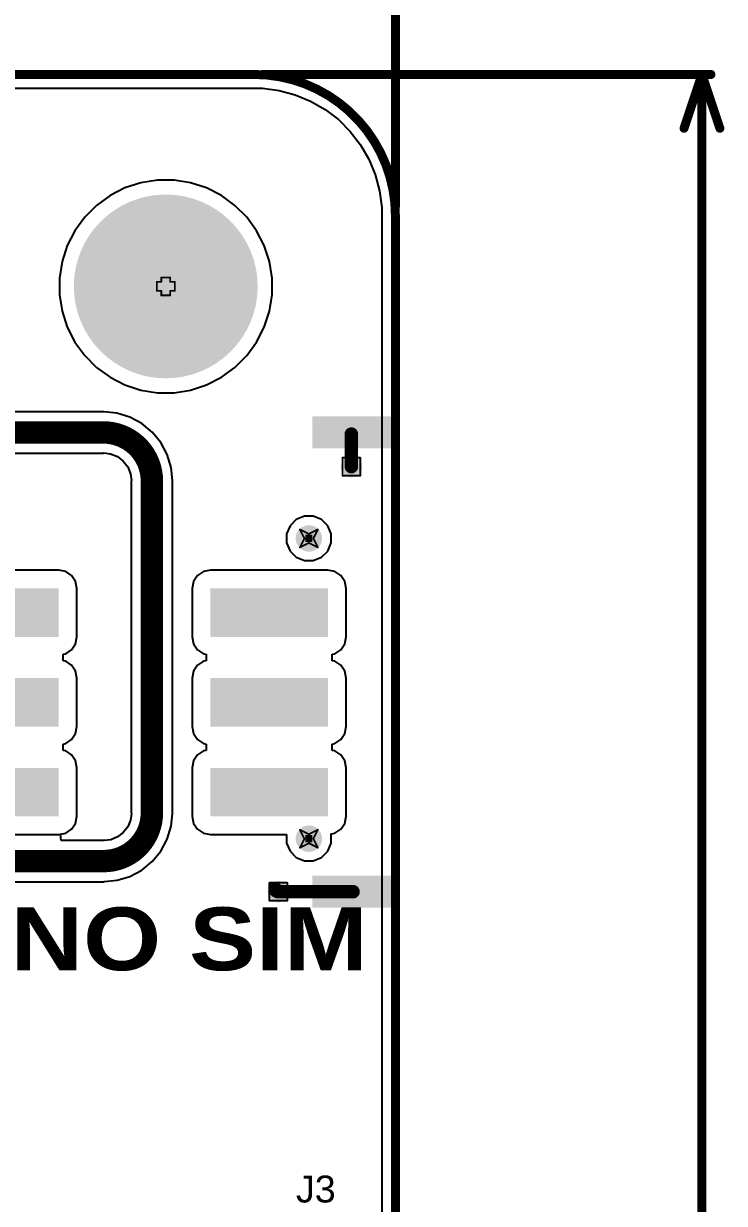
# Model space of a CAD drawing. Header units: inches. Extents: x -40 to 219, y 2 to 133.
# Drawn here: x 78.87 to 98.7, y 50.43 to 83.82 of the extents above; entities that cross this region are included whole.
import ezdxf

# ---------------------------------------------------------------- set-up
doc = ezdxf.new("R2010")
doc.units = ezdxf.units.IN
for name, color, linetype in [('Board Outline', 216, 'Continuous'), ('Bottom Layer', 5, 'Continuous'), ('Bottom Solder', 6, 'Continuous'), ('Dimensions', 6, 'Continuous'), ('Drill Drawing', 1, 'Continuous'), ('Keep-Out Layer', 6, 'Continuous'), ('Multi-Layer', 9, 'Continuous'), ('Pad Holes', 156, 'Continuous'), ('Top Layer', 1, 'Continuous'), ('Top Overlay', 2, 'Continuous'), ('Top Paste', 8, 'Continuous'), ('Top Solder', 216, 'Continuous'), ('Via Holes', 16, 'Continuous')]:
    doc.layers.add(name, color=color, linetype=linetype)
doc.styles.add('Arial', font='', dxfattribs={"height": 0.2})
doc.styles.add('Arial Black_Bold', font='', dxfattribs={"height": 0.2})
doc.styles.get('Arial').set_extended_font_data('Arial')
doc.styles.get('Arial Black_Bold').set_extended_font_data('Arial Black', bold=True)

# ---------------------------------------------------------------- blocks, each defined once
blk = doc.blocks.new('XKNANO_113_153')
at = {"layer": 'Bottom Solder'}
for points in [[(-5.102, -5.388), (-4.898, -5.388), (-4.898, -5.592), (-5.102, -5.592)], [(3.398, -5.388), (3.602, -5.388), (3.602, -5.592), (3.398, -5.592)]]:
    blk.add_hatch(color=6, dxfattribs=at).paths.add_polyline_path(points)
at = {"layer": 'Keep-Out Layer'}
for points in [[(-4.366, 1.591), (-2.995, 1.591), (-2.995, 4.919), (-4.366, 4.919)], [(-1.826, 1.591), (-0.455, 1.591), (-0.455, 4.919), (-1.826, 4.919)], [(0.714, 1.591), (2.085, 1.591), (2.085, 4.919), (0.714, 4.919)], [(-4.366, -6.029), (-2.995, -6.029), (-2.995, -2.701), (-4.366, -2.701)], [(-1.826, -6.029), (-0.455, -6.029), (-0.455, -2.701), (-1.826, -2.701)], [(0.714, -6.029), (2.085, -6.029), (2.085, -2.701), (0.714, -2.701)]]:
    blk.add_hatch(color=6, dxfattribs=at).paths.add_polyline_path(points)
at = {"layer": 'Pad Holes'}
h = blk.add_hatch(color=7, dxfattribs=at)
edge = h.paths.add_edge_path()
edge.add_arc((-5, -5.49), 0.375, 0, 360)
h = blk.add_hatch(color=7, dxfattribs=at)
edge = h.paths.add_edge_path()
edge.add_arc((3.5, -5.49), 0.375, 0, 360)
at = {"layer": 'Top Layer'}
for points in [[(-5.23, 7.31), (-4.43, 7.31), (-4.43, 6.17), (-5.23, 6.17)], [(-3.96, 7.31), (-3.16, 7.31), (-3.16, 6.17), (-3.96, 6.17)], [(-2.69, 7.31), (-1.89, 7.31), (-1.89, 6.17), (-2.69, 6.17)], [(-1.42, 7.31), (-0.62, 7.31), (-0.62, 6.17), (-1.42, 6.17)], [(-0.15, 7.31), (0.65, 7.31), (0.65, 6.17), (-0.15, 6.17)], [(1.12, 7.31), (1.92, 7.31), (1.92, 6.17), (1.12, 6.17)], [(2.07, 7.31), (2.87, 7.31), (2.87, 6.17), (2.07, 6.17)], [(-6.85, 6.31), (-6.15, 6.31), (-6.15, 4.21), (-6.85, 4.21)], [(6.15, 6.31), (6.85, 6.31), (6.85, 4.21), (6.15, 4.21)], [(-6.85, -5.69), (-6.15, -5.69), (-6.15, -7.79), (-6.85, -7.79)], [(6.15, -5.69), (6.85, -5.69), (6.85, -7.79), (6.15, -7.79)]]:
    blk.add_hatch(color=1, dxfattribs=at).paths.add_polyline_path(points)
at = {"layer": 'Top Paste'}
for points in [[(-5.23, 7.31), (-4.43, 7.31), (-4.43, 6.17), (-5.23, 6.17)], [(-3.96, 7.31), (-3.16, 7.31), (-3.16, 6.17), (-3.96, 6.17)], [(-2.69, 7.31), (-1.89, 7.31), (-1.89, 6.17), (-2.69, 6.17)], [(-1.42, 7.31), (-0.62, 7.31), (-0.62, 6.17), (-1.42, 6.17)], [(-0.15, 7.31), (0.65, 7.31), (0.65, 6.17), (-0.15, 6.17)], [(1.12, 7.31), (1.92, 7.31), (1.92, 6.17), (1.12, 6.17)], [(2.07, 7.31), (2.87, 7.31), (2.87, 6.17), (2.07, 6.17)], [(-6.85, 6.31), (-6.15, 6.31), (-6.15, 4.21), (-6.85, 4.21)], [(6.15, 6.31), (6.85, 6.31), (6.85, 4.21), (6.15, 4.21)], [(-6.85, -5.69), (-6.15, -5.69), (-6.15, -7.79), (-6.85, -7.79)], [(6.15, -5.69), (6.85, -5.69), (6.85, -7.79), (6.15, -7.79)]]:
    blk.add_hatch(color=8, dxfattribs=at).paths.add_polyline_path(points)
at = {"layer": 'Top Solder'}
for points in [[(-5.332, 7.412), (-4.328, 7.412), (-4.328, 6.068), (-5.332, 6.068)], [(-4.062, 7.412), (-3.058, 7.412), (-3.058, 6.068), (-4.062, 6.068)], [(-2.792, 7.412), (-1.788, 7.412), (-1.788, 6.068), (-2.792, 6.068)], [(-1.522, 7.412), (-0.518, 7.412), (-0.518, 6.068), (-1.522, 6.068)], [(-0.252, 7.412), (0.752, 7.412), (0.752, 6.068), (-0.252, 6.068)], [(1.018, 7.412), (2.022, 7.412), (2.022, 6.068), (1.018, 6.068)], [(1.968, 7.412), (2.972, 7.412), (2.972, 6.068), (1.968, 6.068)], [(-6.952, 6.412), (-6.048, 6.412), (-6.048, 4.108), (-6.952, 4.108)], [(6.048, 6.412), (6.952, 6.412), (6.952, 4.108), (6.048, 4.108)], [(-6.952, -5.588), (-6.048, -5.588), (-6.048, -7.892), (-6.952, -7.892)], [(-5.102, -5.388), (-4.898, -5.388), (-4.898, -5.592), (-5.102, -5.592)], [(3.398, -5.388), (3.602, -5.388), (3.602, -5.592), (3.398, -5.592)], [(6.048, -5.588), (6.952, -5.588), (6.952, -7.892), (6.048, -7.892)]]:
    blk.add_hatch(color=216, dxfattribs=at).paths.add_polyline_path(points)
at = {"layer": 'Top Overlay'}
for points in [[(-6.604, 7.061, 0.127, 0.127, 0), (-6.604, 6.553, 0.127, 0.127, 0)], [(-6.604, 7.061, 0.127, 0.127, 0), (-5.461, 7.061, 0.127, 0.127, 0)], [(5.436, 7.061, 0.127, 0.127, 0), (6.579, 7.061, 0.127, 0.127, 0)], [(6.579, 7.061, 0.127, 0.127, 0), (6.579, 6.553, 0.127, 0.127, 0)], [(-6.528, -7.95, 0.127, 0.127, 0), (6.502, -7.95, 0.127, 0.127, 0)]]:
    blk.add_lwpolyline(points, format="xyseb", dxfattribs=at)
for points in [[(-6.636, 7.061, 0.0635, 0.0635, 1), (-6.572, 7.061, 0.0635, 0.0635, 1)], [(-6.636, 7.061, 0.0635, 0.0635, 1), (-6.572, 7.061, 0.0635, 0.0635, 1)], [(-5.493, 7.061, 0.0635, 0.0635, 1), (-5.429, 7.061, 0.0635, 0.0635, 1)], [(5.404, 7.061, 0.0635, 0.0635, 1), (5.467, 7.061, 0.0635, 0.0635, 1)], [(6.547, 7.061, 0.0635, 0.0635, 1), (6.61, 7.061, 0.0635, 0.0635, 1)], [(6.547, 7.061, 0.0635, 0.0635, 1), (6.61, 7.061, 0.0635, 0.0635, 1)], [(-6.636, 6.553, 0.0635, 0.0635, 1), (-6.572, 6.553, 0.0635, 0.0635, 1)], [(6.547, 6.553, 0.0635, 0.0635, 1), (6.61, 6.553, 0.0635, 0.0635, 1)], [(-6.56, -7.95, 0.0635, 0.0635, 1), (-6.496, -7.95, 0.0635, 0.0635, 1)], [(6.471, -7.95, 0.0635, 0.0635, 1), (6.534, -7.95, 0.0635, 0.0635, 1)]]:
    blk.add_lwpolyline(points, format="xyseb", close=True, dxfattribs=at)

msp = doc.modelspace()

# ---------------------------------------------------------------- hatches: boundary and pattern name
at = {"layer": 'Bottom Layer'}
h = msp.add_hatch(color=5, dxfattribs=at)
edge = h.paths.add_edge_path()
edge.add_arc((82.893, 76.382), 2.5, 0, 360)
h = msp.add_hatch(color=5, dxfattribs=at)
edge = h.paths.add_edge_path()
edge.add_arc((88.147, 71.279), 0.3, 0, 360)
h = msp.add_hatch(color=5, dxfattribs=at)
edge = h.paths.add_edge_path()
edge.add_arc((86.08, 59.249), 0.3, 0, 360)
at = {"layer": 'Bottom Solder'}
h = msp.add_hatch(color=6, dxfattribs=at)
edge = h.paths.add_edge_path()
edge.add_arc((82.893, 76.382), 2.602, 0, 360)
at = {"layer": 'Multi-Layer'}
h = msp.add_hatch(color=9, dxfattribs=at)
edge = h.paths.add_edge_path()
edge.add_arc((82.893, 76.382), 2.5, 0, 360)
at = {"layer": 'Pad Holes'}
h = msp.add_hatch(color=7, dxfattribs=at)
edge = h.paths.add_edge_path()
edge.add_arc((82.893, 76.382), 1.5, 0, 360)
at = {"layer": 'Top Layer'}
h = msp.add_hatch(color=1, dxfattribs=at)
edge = h.paths.add_edge_path()
edge.add_arc((82.893, 76.382), 2.5, 0, 360)
h = msp.add_hatch(color=1, dxfattribs=at)
edge = h.paths.add_edge_path()
edge.add_arc((88.147, 71.279), 0.3, 0, 360)
h = msp.add_hatch(color=1, dxfattribs=at)
edge = h.paths.add_edge_path()
edge.add_arc((86.08, 59.249), 0.3, 0, 360)
at = {"layer": 'Top Solder'}
h = msp.add_hatch(color=216, dxfattribs=at)
edge = h.paths.add_edge_path()
edge.add_arc((82.893, 76.382), 2.602, 0, 360)
at = {"layer": 'Via Holes'}
h = msp.add_hatch(color=7, dxfattribs=at)
edge = h.paths.add_edge_path()
edge.add_arc((88.147, 71.279), 0.15, 0, 360)
h = msp.add_hatch(color=7, dxfattribs=at)
edge = h.paths.add_edge_path()
edge.add_arc((86.08, 59.249), 0.15, 0, 360)

# ---------------------------------------------------------------- linework, layer by layer
at = {"layer": 'Board Outline'}
for points in [[(3.393, 82.382, 0.254, 0.254, 0), (85.393, 82.382, 0.254, 0.254, 0)], [(85.393, 82.382, 0.254, 0.254, -0.414214), (89.393, 78.382, 0.254, 0.254, 0)], [(89.393, 6.382, 0.254, 0.254, 0), (89.393, 78.382, 0.254, 0.254, 0)]]:
    msp.add_lwpolyline(points, format="xyseb", dxfattribs=at)
for points in [[(85.329, 82.382, 0.127, 0.127, 1), (85.456, 82.382, 0.127, 0.127, 1)], [(85.329, 82.382, 0.127, 0.127, 1), (85.456, 82.382, 0.127, 0.127, 1)], [(89.329, 78.382, 0.127, 0.127, 1), (89.456, 78.382, 0.127, 0.127, 1)], [(89.329, 78.382, 0.127, 0.127, 1), (89.456, 78.382, 0.127, 0.127, 1)]]:
    msp.add_lwpolyline(points, format="xyseb", close=True, dxfattribs=at)
at = {"layer": 'Bottom Layer'}
for p, q in [((42.781, 81.994), (85.63, 81.994)), ((85.63, 81.994), (86.099, 81.932)), ((86.099, 81.932), (86.556, 81.809)), ((86.556, 81.809), (86.994, 81.628)), ((86.994, 81.628), (87.404, 81.391)), ((87.404, 81.391), (87.779, 81.103)), ((87.779, 81.103), (88.114, 80.768)), ((88.114, 80.768), (88.402, 80.393)), ((88.402, 80.393), (88.639, 79.983)), ((88.639, 79.983), (88.82, 79.545)), ((88.82, 79.545), (88.943, 79.088)), ((81.738, 79.17), (81.316, 78.955)), ((82.188, 79.316), (81.738, 79.17)), ((82.656, 79.39), (82.188, 79.316)), ((83.13, 79.39), (82.656, 79.39)), ((83.597, 79.316), (83.13, 79.39)), ((84.047, 79.17), (83.597, 79.316)), ((84.469, 78.955), (84.047, 79.17)), ((81.316, 78.955), (80.933, 78.676)), ((84.852, 78.676), (84.469, 78.955)), ((88.943, 79.088), (89.004, 78.619)), ((80.933, 78.676), (80.598, 78.342)), ((85.187, 78.342), (84.852, 78.676)), ((89.004, 78.619), (89.004, 78.382)), ((80.598, 78.342), (80.32, 77.959)), ((85.465, 77.959), (85.187, 78.342)), ((89.004, 78.382), (89.004, 6.382)), ((80.32, 77.959), (80.105, 77.537)), ((85.68, 77.537), (85.465, 77.959)), ((80.105, 77.537), (79.959, 77.086)), ((85.827, 77.086), (85.68, 77.537)), ((79.959, 77.086), (79.885, 76.619)), ((85.901, 76.619), (85.827, 77.086)), ((79.885, 76.619), (79.885, 76.145)), ((85.901, 76.145), (85.901, 76.619)), ((79.885, 76.145), (79.959, 75.678)), ((85.827, 75.678), (85.901, 76.145)), ((79.959, 75.678), (80.105, 75.227)), ((85.68, 75.227), (85.827, 75.678)), ((80.105, 75.227), (80.32, 74.805)), ((85.465, 74.805), (85.68, 75.227)), ((80.32, 74.805), (80.598, 74.422)), ((85.187, 74.422), (85.465, 74.805)), ((80.598, 74.422), (80.933, 74.088)), ((84.852, 74.088), (85.187, 74.422)), ((80.933, 74.088), (81.316, 73.809)), ((81.316, 73.809), (81.738, 73.594)), ((84.047, 73.594), (84.469, 73.809)), ((84.469, 73.809), (84.852, 74.088)), ((81.738, 73.594), (82.188, 73.448)), ((83.597, 73.448), (84.047, 73.594)), ((82.188, 73.448), (82.656, 73.374)), ((82.656, 73.374), (83.13, 73.374)), ((83.13, 73.374), (83.597, 73.448)), ((81.125, 72.831), (74.526, 72.831)), ((81.143, 72.828), (81.125, 72.831)), ((81.507, 72.792), (81.143, 72.828)), ((81.874, 72.681), (81.507, 72.792)), ((82.212, 72.5), (81.874, 72.681)), ((82.508, 72.257), (82.212, 72.5)), ((82.751, 71.96), (82.508, 72.257)), ((82.932, 71.622), (82.751, 71.96)), ((74.526, 71.666), (81.125, 71.666)), ((81.125, 71.666), (81.141, 71.669)), ((81.141, 71.669), (81.331, 71.644)), ((81.331, 71.644), (81.524, 71.564)), ((81.524, 71.564), (81.689, 71.438)), ((83.043, 71.255), (82.932, 71.622)), ((81.689, 71.438), (81.816, 71.273)), ((81.816, 71.273), (81.895, 71.08)), ((83.079, 70.891), (83.043, 71.255)), ((81.895, 71.08), (81.921, 70.89)), ((81.921, 70.89), (81.917, 70.874)), ((81.917, 70.874), (81.917, 61.48)), ((83.083, 70.874), (83.079, 70.891)), ((83.083, 61.48), (83.083, 70.874)), ((86.819, 69.878), (86.587, 69.782)), ((87.069, 69.878), (86.819, 69.878)), ((87.3, 69.782), (87.069, 69.878)), ((86.41, 69.605), (86.315, 69.374)), ((86.587, 69.782), (86.41, 69.605)), ((87.477, 69.605), (87.3, 69.782)), ((87.573, 69.374), (87.477, 69.605)), ((86.315, 69.374), (86.315, 69.124)), ((87.573, 69.124), (87.573, 69.374)), ((86.315, 69.124), (86.41, 68.892)), ((86.41, 68.892), (86.587, 68.715)), ((87.3, 68.715), (87.477, 68.892)), ((87.477, 68.892), (87.573, 69.124)), ((86.587, 68.715), (86.819, 68.62)), ((86.819, 68.62), (87.069, 68.62)), ((87.069, 68.62), (87.3, 68.715)), ((79.863, 68.352), (76.535, 68.352)), ((80.061, 68.313), (79.863, 68.352)), ((80.229, 68.2), (80.061, 68.313)), ((80.341, 68.032), (80.229, 68.2)), ((83.789, 68.2), (83.677, 68.032)), ((83.957, 68.313), (83.789, 68.2)), ((84.155, 68.352), (83.957, 68.313)), ((87.483, 68.352), (84.155, 68.352)), ((87.681, 68.313), (87.483, 68.352)), ((87.849, 68.2), (87.681, 68.313)), ((87.961, 68.032), (87.849, 68.2)), ((80.38, 67.834), (80.341, 68.032)), ((80.38, 66.463), (80.38, 67.834)), ((83.677, 68.032), (83.637, 67.834)), ((83.637, 67.834), (83.637, 66.463)), ((88, 67.834), (87.961, 68.032)), ((88, 66.463), (88, 67.834)), ((80.341, 66.264), (80.38, 66.463)), ((83.637, 66.463), (83.677, 66.264)), ((87.961, 66.264), (88, 66.463)), ((80.229, 66.096), (80.341, 66.264)), ((83.677, 66.264), (83.789, 66.096)), ((87.849, 66.096), (87.961, 66.264)), ((79.985, 65.969), (80.061, 65.984)), ((79.985, 65.788), (79.985, 65.969)), ((80.061, 65.984), (80.229, 66.096)), ((83.789, 66.096), (83.957, 65.984)), ((83.957, 65.984), (84.032, 65.969)), ((84.032, 65.969), (84.032, 65.788)), ((87.605, 65.969), (87.681, 65.984)), ((87.605, 65.788), (87.605, 65.969)), ((87.681, 65.984), (87.849, 66.096)), ((80.061, 65.773), (79.985, 65.788)), ((80.229, 65.66), (80.061, 65.773)), ((80.341, 65.492), (80.229, 65.66)), ((80.38, 65.294), (80.341, 65.492)), ((83.677, 65.492), (83.637, 65.294)), ((83.789, 65.66), (83.677, 65.492)), ((83.957, 65.773), (83.789, 65.66)), ((84.032, 65.788), (83.957, 65.773)), ((87.681, 65.773), (87.605, 65.788)), ((87.849, 65.66), (87.681, 65.773)), ((87.961, 65.492), (87.849, 65.66)), ((88, 65.294), (87.961, 65.492)), ((80.38, 63.923), (80.38, 65.294)), ((83.637, 65.294), (83.637, 63.923)), ((88, 63.923), (88, 65.294)), ((80.341, 63.724), (80.38, 63.923)), ((83.637, 63.923), (83.677, 63.724)), ((87.961, 63.724), (88, 63.923)), ((80.061, 63.444), (80.229, 63.556)), ((80.229, 63.556), (80.341, 63.724)), ((83.677, 63.724), (83.789, 63.556)), ((83.789, 63.556), (83.957, 63.444)), ((87.681, 63.444), (87.849, 63.556)), ((87.849, 63.556), (87.961, 63.724)), ((79.985, 63.429), (80.061, 63.444)), ((79.985, 63.248), (79.985, 63.429)), ((80.061, 63.233), (79.985, 63.248)), ((80.229, 63.12), (80.061, 63.233)), ((80.341, 62.952), (80.229, 63.12)), ((83.789, 63.12), (83.677, 62.952)), ((83.957, 63.233), (83.789, 63.12)), ((83.957, 63.444), (84.032, 63.429)), ((84.032, 63.248), (83.957, 63.233)), ((84.032, 63.429), (84.032, 63.248)), ((87.605, 63.429), (87.681, 63.444)), ((87.605, 63.248), (87.605, 63.429)), ((87.681, 63.233), (87.605, 63.248)), ((87.849, 63.12), (87.681, 63.233)), ((87.961, 62.952), (87.849, 63.12)), ((80.38, 62.754), (80.341, 62.952)), ((83.677, 62.952), (83.637, 62.754)), ((88, 62.754), (87.961, 62.952)), ((80.38, 61.383), (80.38, 62.754)), ((83.637, 62.754), (83.637, 61.383)), ((88, 61.383), (88, 62.754)), ((81.92, 61.464), (81.896, 61.276)), ((81.917, 61.48), (81.92, 61.464)), ((83.043, 61.101), (83.079, 61.462)), ((83.079, 61.462), (83.083, 61.48)), ((80.229, 61.016), (80.341, 61.184)), ((80.341, 61.184), (80.38, 61.383)), ((81.896, 61.276), (81.817, 61.086)), ((83.637, 61.383), (83.677, 61.184)), ((83.677, 61.184), (83.789, 61.016)), ((87.849, 61.016), (87.961, 61.184)), ((87.961, 61.184), (88, 61.383)), ((79.917, 60.875), (80.061, 60.904)), ((79.935, 60.698), (79.917, 60.875)), ((80.061, 60.904), (80.229, 61.016)), ((81.529, 60.798), (81.339, 60.719)), ((81.692, 60.923), (81.529, 60.798)), ((81.817, 61.086), (81.692, 60.923)), ((82.933, 60.736), (83.043, 61.101)), ((83.789, 61.016), (83.957, 60.904)), ((83.957, 60.904), (84.155, 60.865)), ((84.155, 60.865), (86.315, 60.865)), ((86.315, 60.865), (86.315, 60.624)), ((87.573, 60.874), (87.578, 60.884)), ((87.573, 60.624), (87.573, 60.874)), ((87.578, 60.884), (87.681, 60.904)), ((87.681, 60.904), (87.849, 61.016)), ((81.135, 60.698), (79.935, 60.698)), ((81.15, 60.694), (81.135, 60.698)), ((81.339, 60.719), (81.15, 60.694)), ((82.753, 60.399), (82.933, 60.736)), ((86.315, 60.624), (86.41, 60.392)), ((87.477, 60.392), (87.573, 60.624)), ((82.511, 60.104), (82.753, 60.399)), ((86.41, 60.392), (86.587, 60.215)), ((86.587, 60.215), (86.819, 60.12)), ((86.819, 60.12), (87.069, 60.12)), ((87.069, 60.12), (87.3, 60.215)), ((87.3, 60.215), (87.477, 60.392)), ((81.879, 59.682), (82.216, 59.862)), ((82.216, 59.862), (82.511, 60.104)), ((70.54, 59.532), (81.135, 59.532)), ((81.135, 59.532), (81.153, 59.536)), ((81.153, 59.536), (81.514, 59.571)), ((81.514, 59.571), (81.879, 59.682))]:
    msp.add_line(p, q, dxfattribs=at)
for points in [[(74.526, 72.249, 0.635, 0.635, 0), (81.125, 72.249, 0.635, 0.635, 0)], [(81.125, 72.249, 0.635, 0.635, -0.414214), (82.5, 70.874, 0.635, 0.635, 0)], [(82.5, 61.48, 0.635, 0.635, 0), (82.5, 70.874, 0.635, 0.635, 0)], [(82.5, 61.48, 0.635, 0.635, -0.414214), (81.135, 60.115, 0.635, 0.635, 0)], [(70.54, 60.115, 0.635, 0.635, 0), (81.135, 60.115, 0.635, 0.635, 0)]]:
    msp.add_lwpolyline(points, format="xyseb", dxfattribs=at)
for points in [[(80.966, 72.249, 0.318, 0.318, 1), (81.284, 72.249, 0.318, 0.318, 1)], [(80.966, 72.249, 0.318, 0.318, 1), (81.284, 72.249, 0.318, 0.318, 1)], [(82.341, 70.874, 0.318, 0.318, 1), (82.659, 70.874, 0.318, 0.318, 1)], [(82.341, 70.874, 0.318, 0.318, 1), (82.659, 70.874, 0.318, 0.318, 1)], [(82.341, 61.48, 0.318, 0.318, 1), (82.659, 61.48, 0.318, 0.318, 1)], [(82.341, 61.48, 0.318, 0.318, 1), (82.659, 61.48, 0.318, 0.318, 1)], [(80.976, 60.115, 0.318, 0.318, 1), (81.293, 60.115, 0.318, 0.318, 1)], [(80.976, 60.115, 0.318, 0.318, 1), (81.293, 60.115, 0.318, 0.318, 1)]]:
    msp.add_lwpolyline(points, format="xyseb", close=True, dxfattribs=at)
at = {"layer": 'Dimensions'}
for points in [[(89.393, 78.636, 0.254, 0.254, 0), (89.393, 89.764, 0.254, 0.254, 0)], [(85.647, 82.382, 0.254, 0.254, 0), (98.323, 82.382, 0.254, 0.254, 0)], [(97.561, 80.858, 0.254, 0.254, 0), (98.069, 82.382, 0.254, 0.254, 0)], [(98.069, 47.333, 0.254, 0.254, 0), (98.069, 82.382, 0.254, 0.254, 0)], [(98.069, 82.382, 0.254, 0.254, 0), (98.577, 80.858, 0.254, 0.254, 0)]]:
    msp.add_lwpolyline(points, format="xyseb", dxfattribs=at)
for points in [[(85.583, 82.382, 0.127, 0.127, 1), (85.71, 82.382, 0.127, 0.127, 1)], [(98.006, 82.382, 0.127, 0.127, 1), (98.133, 82.382, 0.127, 0.127, 1)], [(98.006, 82.382, 0.127, 0.127, 1), (98.133, 82.382, 0.127, 0.127, 1)], [(98.006, 82.382, 0.127, 0.127, 1), (98.133, 82.382, 0.127, 0.127, 1)], [(98.26, 82.382, 0.127, 0.127, 1), (98.387, 82.382, 0.127, 0.127, 1)], [(97.498, 80.858, 0.127, 0.127, 1), (97.625, 80.858, 0.127, 0.127, 1)], [(98.514, 80.858, 0.127, 0.127, 1), (98.641, 80.858, 0.127, 0.127, 1)], [(89.329, 78.636, 0.127, 0.127, 1), (89.456, 78.636, 0.127, 0.127, 1)]]:
    msp.add_lwpolyline(points, format="xyseb", close=True, dxfattribs=at)
at = {"layer": 'Drill Drawing'}
for points in [[(82.639, 76.255, 0.0508, 0.0508, 0), (82.639, 76.509, 0.0508, 0.0508, 0)], [(82.639, 76.509, 0.0508, 0.0508, 0), (82.766, 76.509, 0.0508, 0.0508, 0)], [(82.766, 76.509, 0.0508, 0.0508, 0), (82.766, 76.636, 0.0508, 0.0508, 0)], [(82.766, 76.636, 0.0508, 0.0508, 0), (83.02, 76.636, 0.0508, 0.0508, 0)], [(83.02, 76.509, 0.0508, 0.0508, 0), (83.02, 76.636, 0.0508, 0.0508, 0)], [(83.02, 76.509, 0.0508, 0.0508, 0), (83.147, 76.509, 0.0508, 0.0508, 0)], [(83.147, 76.255, 0.0508, 0.0508, 0), (83.147, 76.509, 0.0508, 0.0508, 0)], [(82.639, 76.255, 0.0508, 0.0508, 0), (82.766, 76.255, 0.0508, 0.0508, 0)], [(82.766, 76.128, 0.0508, 0.0508, 0), (82.766, 76.255, 0.0508, 0.0508, 0)], [(82.766, 76.128, 0.0508, 0.0508, 0), (83.02, 76.128, 0.0508, 0.0508, 0)], [(83.02, 76.255, 0.0508, 0.0508, 0), (83.147, 76.255, 0.0508, 0.0508, 0)], [(83.02, 76.128, 0.0508, 0.0508, 0), (83.02, 76.255, 0.0508, 0.0508, 0)], [(87.893, 71.533, 0.0508, 0.0508, 0), (88.401, 71.533, 0.0508, 0.0508, 0)], [(87.893, 71.025, 0.0508, 0.0508, 0), (87.893, 71.533, 0.0508, 0.0508, 0)], [(88.401, 71.025, 0.0508, 0.0508, 0), (88.401, 71.533, 0.0508, 0.0508, 0)], [(87.893, 71.025, 0.0508, 0.0508, 0), (88.401, 71.025, 0.0508, 0.0508, 0)], [(86.69, 69.503, 0.0508, 0.0508, 0), (86.944, 69.376, 0.0508, 0.0508, 0)], [(86.69, 69.503, 0.0508, 0.0508, 0), (86.817, 69.249, 0.0508, 0.0508, 0)], [(86.944, 69.376, 0.0508, 0.0508, 0), (87.198, 69.503, 0.0508, 0.0508, 0)], [(87.071, 69.249, 0.0508, 0.0508, 0), (87.198, 69.503, 0.0508, 0.0508, 0)], [(86.69, 68.995, 0.0508, 0.0508, 0), (86.817, 69.249, 0.0508, 0.0508, 0)], [(86.69, 68.995, 0.0508, 0.0508, 0), (86.944, 69.122, 0.0508, 0.0508, 0)], [(86.944, 69.122, 0.0508, 0.0508, 0), (87.198, 68.995, 0.0508, 0.0508, 0)], [(87.071, 69.249, 0.0508, 0.0508, 0), (87.198, 68.995, 0.0508, 0.0508, 0)], [(86.69, 61.003, 0.0508, 0.0508, 0), (86.944, 60.876, 0.0508, 0.0508, 0)], [(86.69, 61.003, 0.0508, 0.0508, 0), (86.817, 60.749, 0.0508, 0.0508, 0)], [(86.944, 60.876, 0.0508, 0.0508, 0), (87.198, 61.003, 0.0508, 0.0508, 0)], [(87.071, 60.749, 0.0508, 0.0508, 0), (87.198, 61.003, 0.0508, 0.0508, 0)], [(86.69, 60.495, 0.0508, 0.0508, 0), (86.817, 60.749, 0.0508, 0.0508, 0)], [(86.69, 60.495, 0.0508, 0.0508, 0), (86.944, 60.622, 0.0508, 0.0508, 0)], [(86.944, 60.622, 0.0508, 0.0508, 0), (87.198, 60.495, 0.0508, 0.0508, 0)], [(87.071, 60.749, 0.0508, 0.0508, 0), (87.198, 60.495, 0.0508, 0.0508, 0)], [(85.826, 59.503, 0.0508, 0.0508, 0), (86.334, 59.503, 0.0508, 0.0508, 0)], [(85.826, 58.995, 0.0508, 0.0508, 0), (85.826, 59.503, 0.0508, 0.0508, 0)], [(86.334, 58.995, 0.0508, 0.0508, 0), (86.334, 59.503, 0.0508, 0.0508, 0)], [(85.826, 58.995, 0.0508, 0.0508, 0), (86.334, 58.995, 0.0508, 0.0508, 0)]]:
    msp.add_lwpolyline(points, format="xyseb", dxfattribs=at)
for points in [[(82.626, 76.509, 0.0254, 0.0254, 1), (82.652, 76.509, 0.0254, 0.0254, 1)], [(82.626, 76.509, 0.0254, 0.0254, 1), (82.652, 76.509, 0.0254, 0.0254, 1)], [(82.753, 76.636, 0.0254, 0.0254, 1), (82.779, 76.636, 0.0254, 0.0254, 1)], [(82.753, 76.636, 0.0254, 0.0254, 1), (82.779, 76.636, 0.0254, 0.0254, 1)], [(82.753, 76.509, 0.0254, 0.0254, 1), (82.779, 76.509, 0.0254, 0.0254, 1)], [(82.753, 76.509, 0.0254, 0.0254, 1), (82.779, 76.509, 0.0254, 0.0254, 1)], [(83.007, 76.636, 0.0254, 0.0254, 1), (83.033, 76.636, 0.0254, 0.0254, 1)], [(83.007, 76.636, 0.0254, 0.0254, 1), (83.033, 76.636, 0.0254, 0.0254, 1)], [(83.007, 76.509, 0.0254, 0.0254, 1), (83.033, 76.509, 0.0254, 0.0254, 1)], [(83.007, 76.509, 0.0254, 0.0254, 1), (83.033, 76.509, 0.0254, 0.0254, 1)], [(83.134, 76.509, 0.0254, 0.0254, 1), (83.16, 76.509, 0.0254, 0.0254, 1)], [(83.134, 76.509, 0.0254, 0.0254, 1), (83.16, 76.509, 0.0254, 0.0254, 1)], [(82.626, 76.255, 0.0254, 0.0254, 1), (82.652, 76.255, 0.0254, 0.0254, 1)], [(82.626, 76.255, 0.0254, 0.0254, 1), (82.652, 76.255, 0.0254, 0.0254, 1)], [(82.753, 76.255, 0.0254, 0.0254, 1), (82.779, 76.255, 0.0254, 0.0254, 1)], [(82.753, 76.255, 0.0254, 0.0254, 1), (82.779, 76.255, 0.0254, 0.0254, 1)], [(82.753, 76.128, 0.0254, 0.0254, 1), (82.779, 76.128, 0.0254, 0.0254, 1)], [(82.753, 76.128, 0.0254, 0.0254, 1), (82.779, 76.128, 0.0254, 0.0254, 1)], [(83.007, 76.255, 0.0254, 0.0254, 1), (83.033, 76.255, 0.0254, 0.0254, 1)], [(83.007, 76.255, 0.0254, 0.0254, 1), (83.033, 76.255, 0.0254, 0.0254, 1)], [(83.007, 76.128, 0.0254, 0.0254, 1), (83.033, 76.128, 0.0254, 0.0254, 1)], [(83.007, 76.128, 0.0254, 0.0254, 1), (83.033, 76.128, 0.0254, 0.0254, 1)], [(83.134, 76.255, 0.0254, 0.0254, 1), (83.16, 76.255, 0.0254, 0.0254, 1)], [(83.134, 76.255, 0.0254, 0.0254, 1), (83.16, 76.255, 0.0254, 0.0254, 1)], [(87.88, 71.533, 0.0254, 0.0254, 1), (87.905, 71.533, 0.0254, 0.0254, 1)], [(87.88, 71.533, 0.0254, 0.0254, 1), (87.905, 71.533, 0.0254, 0.0254, 1)], [(88.388, 71.533, 0.0254, 0.0254, 1), (88.413, 71.533, 0.0254, 0.0254, 1)], [(88.388, 71.533, 0.0254, 0.0254, 1), (88.413, 71.533, 0.0254, 0.0254, 1)], [(87.88, 71.025, 0.0254, 0.0254, 1), (87.905, 71.025, 0.0254, 0.0254, 1)], [(87.88, 71.025, 0.0254, 0.0254, 1), (87.905, 71.025, 0.0254, 0.0254, 1)], [(88.388, 71.025, 0.0254, 0.0254, 1), (88.413, 71.025, 0.0254, 0.0254, 1)], [(88.388, 71.025, 0.0254, 0.0254, 1), (88.413, 71.025, 0.0254, 0.0254, 1)], [(86.677, 69.503, 0.0254, 0.0254, 1), (86.702, 69.503, 0.0254, 0.0254, 1)], [(86.677, 69.503, 0.0254, 0.0254, 1), (86.702, 69.503, 0.0254, 0.0254, 1)], [(87.185, 69.503, 0.0254, 0.0254, 1), (87.21, 69.503, 0.0254, 0.0254, 1)], [(87.185, 69.503, 0.0254, 0.0254, 1), (87.21, 69.503, 0.0254, 0.0254, 1)], [(86.804, 69.249, 0.0254, 0.0254, 1), (86.829, 69.249, 0.0254, 0.0254, 1)], [(86.804, 69.249, 0.0254, 0.0254, 1), (86.829, 69.249, 0.0254, 0.0254, 1)], [(86.931, 69.376, 0.0254, 0.0254, 1), (86.956, 69.376, 0.0254, 0.0254, 1)], [(86.931, 69.376, 0.0254, 0.0254, 1), (86.956, 69.376, 0.0254, 0.0254, 1)], [(86.931, 69.122, 0.0254, 0.0254, 1), (86.956, 69.122, 0.0254, 0.0254, 1)], [(86.931, 69.122, 0.0254, 0.0254, 1), (86.956, 69.122, 0.0254, 0.0254, 1)], [(87.058, 69.249, 0.0254, 0.0254, 1), (87.083, 69.249, 0.0254, 0.0254, 1)], [(87.058, 69.249, 0.0254, 0.0254, 1), (87.083, 69.249, 0.0254, 0.0254, 1)], [(86.677, 68.995, 0.0254, 0.0254, 1), (86.702, 68.995, 0.0254, 0.0254, 1)], [(86.677, 68.995, 0.0254, 0.0254, 1), (86.702, 68.995, 0.0254, 0.0254, 1)], [(87.185, 68.995, 0.0254, 0.0254, 1), (87.21, 68.995, 0.0254, 0.0254, 1)], [(87.185, 68.995, 0.0254, 0.0254, 1), (87.21, 68.995, 0.0254, 0.0254, 1)], [(86.677, 61.003, 0.0254, 0.0254, 1), (86.702, 61.003, 0.0254, 0.0254, 1)], [(86.677, 61.003, 0.0254, 0.0254, 1), (86.702, 61.003, 0.0254, 0.0254, 1)], [(86.931, 60.876, 0.0254, 0.0254, 1), (86.956, 60.876, 0.0254, 0.0254, 1)], [(86.931, 60.876, 0.0254, 0.0254, 1), (86.956, 60.876, 0.0254, 0.0254, 1)], [(87.185, 61.003, 0.0254, 0.0254, 1), (87.21, 61.003, 0.0254, 0.0254, 1)], [(87.185, 61.003, 0.0254, 0.0254, 1), (87.21, 61.003, 0.0254, 0.0254, 1)], [(86.677, 60.495, 0.0254, 0.0254, 1), (86.702, 60.495, 0.0254, 0.0254, 1)], [(86.677, 60.495, 0.0254, 0.0254, 1), (86.702, 60.495, 0.0254, 0.0254, 1)], [(86.804, 60.749, 0.0254, 0.0254, 1), (86.829, 60.749, 0.0254, 0.0254, 1)], [(86.804, 60.749, 0.0254, 0.0254, 1), (86.829, 60.749, 0.0254, 0.0254, 1)], [(86.931, 60.622, 0.0254, 0.0254, 1), (86.956, 60.622, 0.0254, 0.0254, 1)], [(86.931, 60.622, 0.0254, 0.0254, 1), (86.956, 60.622, 0.0254, 0.0254, 1)], [(87.058, 60.749, 0.0254, 0.0254, 1), (87.083, 60.749, 0.0254, 0.0254, 1)], [(87.058, 60.749, 0.0254, 0.0254, 1), (87.083, 60.749, 0.0254, 0.0254, 1)], [(87.185, 60.495, 0.0254, 0.0254, 1), (87.21, 60.495, 0.0254, 0.0254, 1)], [(87.185, 60.495, 0.0254, 0.0254, 1), (87.21, 60.495, 0.0254, 0.0254, 1)], [(85.814, 59.503, 0.0254, 0.0254, 1), (85.839, 59.503, 0.0254, 0.0254, 1)], [(85.814, 59.503, 0.0254, 0.0254, 1), (85.839, 59.503, 0.0254, 0.0254, 1)], [(86.322, 59.503, 0.0254, 0.0254, 1), (86.347, 59.503, 0.0254, 0.0254, 1)], [(86.322, 59.503, 0.0254, 0.0254, 1), (86.347, 59.503, 0.0254, 0.0254, 1)], [(85.814, 58.995, 0.0254, 0.0254, 1), (85.839, 58.995, 0.0254, 0.0254, 1)], [(85.814, 58.995, 0.0254, 0.0254, 1), (85.839, 58.995, 0.0254, 0.0254, 1)], [(86.322, 58.995, 0.0254, 0.0254, 1), (86.347, 58.995, 0.0254, 0.0254, 1)], [(86.322, 58.995, 0.0254, 0.0254, 1), (86.347, 58.995, 0.0254, 0.0254, 1)]]:
    msp.add_lwpolyline(points, format="xyseb", close=True, dxfattribs=at)
at = {"layer": 'Top Layer'}
for p, q in [((76.367, 81.994), (85.63, 81.994)), ((85.63, 81.994), (86.099, 81.932)), ((86.099, 81.932), (86.556, 81.809)), ((86.556, 81.809), (86.994, 81.628)), ((86.994, 81.628), (87.404, 81.391)), ((87.404, 81.391), (87.779, 81.103)), ((87.779, 81.103), (88.114, 80.768)), ((88.114, 80.768), (88.402, 80.393)), ((88.402, 80.393), (88.639, 79.983)), ((88.639, 79.983), (88.82, 79.545)), ((88.82, 79.545), (88.943, 79.088)), ((81.738, 79.17), (81.316, 78.955)), ((82.188, 79.316), (81.738, 79.17)), ((82.656, 79.39), (82.188, 79.316)), ((83.13, 79.39), (82.656, 79.39)), ((83.597, 79.316), (83.13, 79.39)), ((84.047, 79.17), (83.597, 79.316)), ((84.469, 78.955), (84.047, 79.17)), ((81.316, 78.955), (80.933, 78.676)), ((84.852, 78.676), (84.469, 78.955)), ((88.943, 79.088), (89.004, 78.619)), ((80.933, 78.676), (80.598, 78.342)), ((85.187, 78.342), (84.852, 78.676)), ((89.004, 78.619), (89.004, 78.382)), ((80.598, 78.342), (80.32, 77.959)), ((85.465, 77.959), (85.187, 78.342)), ((89.004, 78.382), (89.004, 6.382)), ((80.32, 77.959), (80.105, 77.537)), ((85.68, 77.537), (85.465, 77.959)), ((80.105, 77.537), (79.959, 77.086)), ((85.827, 77.086), (85.68, 77.537)), ((79.959, 77.086), (79.885, 76.619)), ((85.901, 76.619), (85.827, 77.086)), ((79.885, 76.619), (79.885, 76.145)), ((85.901, 76.145), (85.901, 76.619)), ((79.885, 76.145), (79.959, 75.678)), ((85.827, 75.678), (85.901, 76.145)), ((79.959, 75.678), (80.105, 75.227)), ((85.68, 75.227), (85.827, 75.678)), ((80.105, 75.227), (80.32, 74.805)), ((85.465, 74.805), (85.68, 75.227)), ((80.32, 74.805), (80.598, 74.422)), ((85.187, 74.422), (85.465, 74.805)), ((80.598, 74.422), (80.933, 74.088)), ((84.852, 74.088), (85.187, 74.422)), ((80.933, 74.088), (81.316, 73.809)), ((81.316, 73.809), (81.738, 73.594)), ((84.047, 73.594), (84.469, 73.809)), ((84.469, 73.809), (84.852, 74.088)), ((81.738, 73.594), (82.188, 73.448)), ((83.597, 73.448), (84.047, 73.594)), ((82.188, 73.448), (82.656, 73.374)), ((82.656, 73.374), (83.13, 73.374)), ((83.13, 73.374), (83.597, 73.448)), ((86.819, 69.878), (86.587, 69.782)), ((87.069, 69.878), (86.819, 69.878)), ((87.3, 69.782), (87.069, 69.878)), ((86.41, 69.605), (86.315, 69.374)), ((86.587, 69.782), (86.41, 69.605)), ((87.477, 69.605), (87.3, 69.782)), ((87.573, 69.374), (87.477, 69.605)), ((86.315, 69.374), (86.315, 69.124)), ((87.573, 69.124), (87.573, 69.374)), ((86.315, 69.124), (86.41, 68.892)), ((86.41, 68.892), (86.587, 68.715)), ((87.3, 68.715), (87.477, 68.892)), ((87.477, 68.892), (87.573, 69.124)), ((86.587, 68.715), (86.819, 68.62)), ((86.819, 68.62), (87.069, 68.62)), ((87.069, 68.62), (87.3, 68.715)), ((79.863, 68.352), (76.535, 68.352)), ((80.061, 68.313), (79.863, 68.352)), ((80.229, 68.2), (80.061, 68.313)), ((80.341, 68.032), (80.229, 68.2)), ((83.789, 68.2), (83.677, 68.032)), ((83.957, 68.313), (83.789, 68.2)), ((84.155, 68.352), (83.957, 68.313)), ((87.483, 68.352), (84.155, 68.352)), ((87.681, 68.313), (87.483, 68.352)), ((87.849, 68.2), (87.681, 68.313)), ((87.961, 68.032), (87.849, 68.2)), ((80.38, 67.834), (80.341, 68.032)), ((80.38, 66.463), (80.38, 67.834)), ((83.677, 68.032), (83.637, 67.834)), ((83.637, 67.834), (83.637, 66.463)), ((88, 67.834), (87.961, 68.032)), ((88, 66.463), (88, 67.834)), ((80.341, 66.264), (80.38, 66.463)), ((83.637, 66.463), (83.677, 66.264)), ((87.961, 66.264), (88, 66.463)), ((80.229, 66.096), (80.341, 66.264)), ((83.677, 66.264), (83.789, 66.096)), ((87.849, 66.096), (87.961, 66.264)), ((79.985, 65.969), (80.061, 65.984)), ((79.985, 65.788), (79.985, 65.969)), ((80.061, 65.984), (80.229, 66.096)), ((83.789, 66.096), (83.957, 65.984)), ((83.957, 65.984), (84.032, 65.969)), ((84.032, 65.969), (84.032, 65.788)), ((87.605, 65.969), (87.681, 65.984)), ((87.605, 65.788), (87.605, 65.969)), ((87.681, 65.984), (87.849, 66.096)), ((80.061, 65.773), (79.985, 65.788)), ((80.229, 65.66), (80.061, 65.773)), ((80.341, 65.492), (80.229, 65.66)), ((80.38, 65.294), (80.341, 65.492)), ((83.677, 65.492), (83.637, 65.294)), ((83.789, 65.66), (83.677, 65.492)), ((83.957, 65.773), (83.789, 65.66)), ((84.032, 65.788), (83.957, 65.773)), ((87.681, 65.773), (87.605, 65.788)), ((87.849, 65.66), (87.681, 65.773)), ((87.961, 65.492), (87.849, 65.66)), ((88, 65.294), (87.961, 65.492)), ((80.38, 63.923), (80.38, 65.294)), ((83.637, 65.294), (83.637, 63.923)), ((88, 63.923), (88, 65.294)), ((80.341, 63.724), (80.38, 63.923)), ((83.637, 63.923), (83.677, 63.724)), ((87.961, 63.724), (88, 63.923)), ((80.061, 63.444), (80.229, 63.556)), ((80.229, 63.556), (80.341, 63.724)), ((83.677, 63.724), (83.789, 63.556)), ((83.789, 63.556), (83.957, 63.444)), ((87.681, 63.444), (87.849, 63.556)), ((87.849, 63.556), (87.961, 63.724)), ((79.985, 63.429), (80.061, 63.444)), ((79.985, 63.248), (79.985, 63.429)), ((80.061, 63.233), (79.985, 63.248)), ((80.229, 63.12), (80.061, 63.233)), ((80.341, 62.952), (80.229, 63.12)), ((83.789, 63.12), (83.677, 62.952)), ((83.957, 63.233), (83.789, 63.12)), ((83.957, 63.444), (84.032, 63.429)), ((84.032, 63.248), (83.957, 63.233)), ((84.032, 63.429), (84.032, 63.248)), ((87.605, 63.429), (87.681, 63.444)), ((87.605, 63.248), (87.605, 63.429)), ((87.681, 63.233), (87.605, 63.248)), ((87.849, 63.12), (87.681, 63.233)), ((87.961, 62.952), (87.849, 63.12)), ((80.38, 62.754), (80.341, 62.952)), ((83.677, 62.952), (83.637, 62.754)), ((88, 62.754), (87.961, 62.952)), ((80.38, 61.383), (80.38, 62.754)), ((83.637, 62.754), (83.637, 61.383)), ((88, 61.383), (88, 62.754)), ((80.229, 61.016), (80.341, 61.184)), ((80.341, 61.184), (80.38, 61.383)), ((83.637, 61.383), (83.677, 61.184)), ((83.677, 61.184), (83.789, 61.016)), ((87.849, 61.016), (87.961, 61.184)), ((87.961, 61.184), (88, 61.383)), ((76.535, 60.865), (79.863, 60.865)), ((79.863, 60.865), (80.061, 60.904)), ((80.061, 60.904), (80.229, 61.016)), ((83.789, 61.016), (83.957, 60.904)), ((83.957, 60.904), (84.155, 60.865)), ((84.155, 60.865), (86.315, 60.865)), ((86.315, 60.865), (86.315, 60.624)), ((87.573, 60.874), (87.578, 60.884)), ((87.573, 60.624), (87.573, 60.874)), ((87.578, 60.884), (87.681, 60.904)), ((87.681, 60.904), (87.849, 61.016)), ((86.315, 60.624), (86.41, 60.392)), ((87.477, 60.392), (87.573, 60.624)), ((86.41, 60.392), (86.587, 60.215)), ((86.587, 60.215), (86.819, 60.12)), ((86.819, 60.12), (87.069, 60.12)), ((87.069, 60.12), (87.3, 60.215)), ((87.3, 60.215), (87.477, 60.392))]:
    msp.add_line(p, q, dxfattribs=at)
for points in [[(88.147, 71.279, 0.381, 0.381, 0), (88.147, 72.202, 0.381, 0.381, 0)], [(86.08, 59.249, 0.381, 0.381, -0.414214), (85.988, 59.341, 0.381, 0.381, 0)], [(86.08, 59.249, 0.381, 0.381, 0), (88.194, 59.249, 0.381, 0.381, 0)]]:
    msp.add_lwpolyline(points, format="xyseb", dxfattribs=at)
for points in [[(88.051, 72.202, 0.191, 0.191, 1), (88.242, 72.202, 0.191, 0.191, 1)], [(88.051, 71.279, 0.191, 0.191, 1), (88.242, 71.279, 0.191, 0.191, 1)], [(85.892, 59.341, 0.191, 0.191, 1), (86.083, 59.341, 0.191, 0.191, 1)], [(85.985, 59.249, 0.191, 0.191, 1), (86.176, 59.249, 0.191, 0.191, 1)], [(85.985, 59.249, 0.191, 0.191, 1), (86.176, 59.249, 0.191, 0.191, 1)], [(88.098, 59.249, 0.191, 0.191, 1), (88.289, 59.249, 0.191, 0.191, 1)]]:
    msp.add_lwpolyline(points, format="xyseb", close=True, dxfattribs=at)

# ---------------------------------------------------------------- block references
at = {"rotation": 90}
msp.add_blockref('XKNANO_113_153', (81.454, 65.749), dxfattribs=at)

# ---------------------------------------------------------------- texts
at = {"layer": 'Top Overlay', "style": 'Arial Black_Bold'}
msp.add_text('NANO SIM', height=1.778, rotation=360, dxfattribs=at).set_placement((74.393, 57.026))
at = {"layer": 'Top Overlay', "style": 'Arial'}
msp.add_text('J3', height=0.762, dxfattribs=at).set_placement((86.579, 50.452))

doc.saveas('drawing.dxf')
